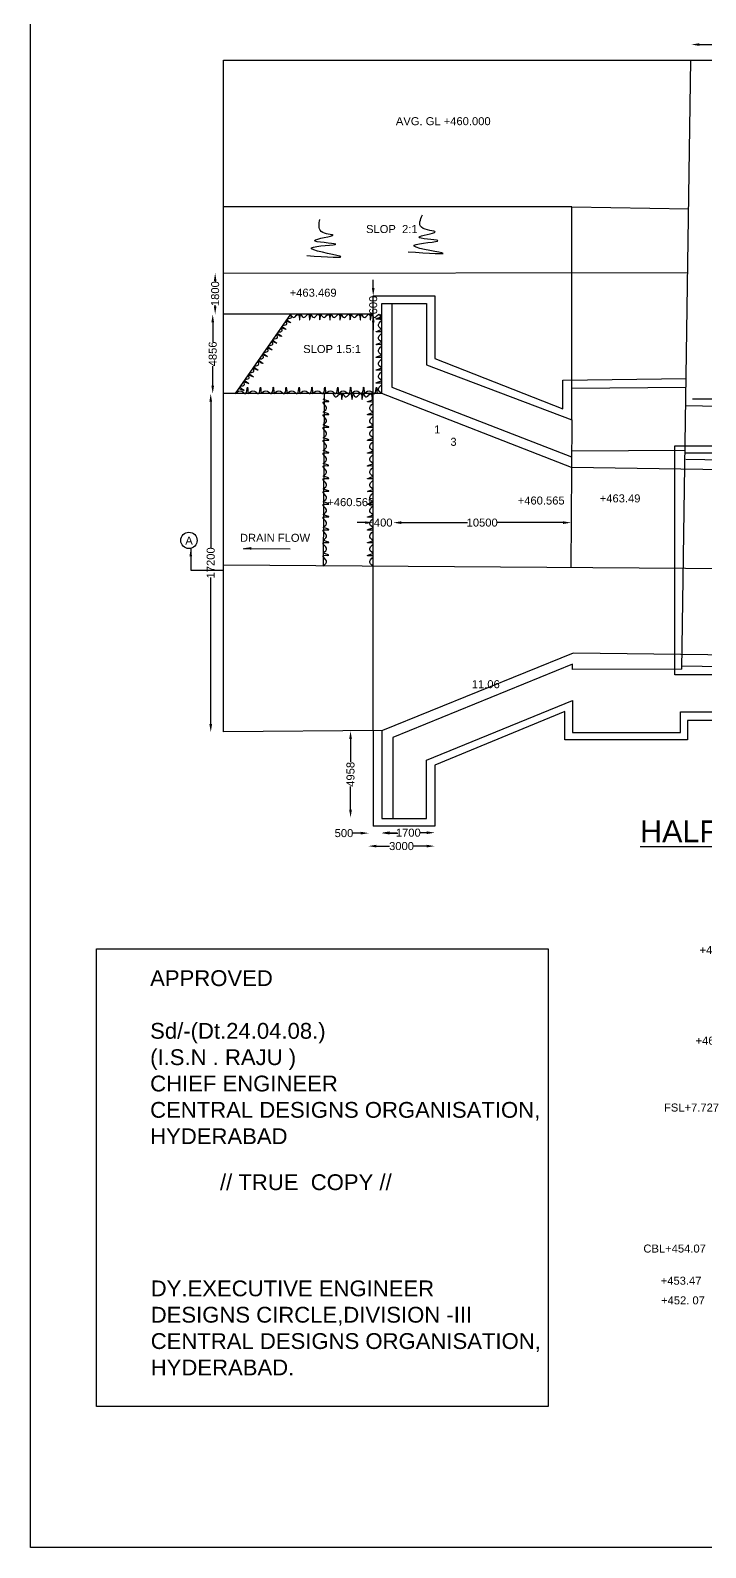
# Model space of a CAD drawing. Header units: millimetres. Extents: x 5124 to 2516011, y 2311 to 45676077.
# Drawn here: x 2315082 to 2361502, y 45518737 to 45623048 of the extents above; entities that cross this region are included whole.
import ezdxf

# ---------------------------------------------------------------- set-up
doc = ezdxf.new("R2010")
doc.units = ezdxf.units.MM
doc.header["$MEASUREMENT"] = 0
for name, color, linetype in [('DIMENSION', 7, 'Continuous'), ('DIMENSIONS', 7, 'Continuous'), ('DRAWING', 2, 'Continuous'), ('TEXT', 7, 'Continuous')]:
    doc.layers.add(name, color=color, linetype=linetype)
doc.styles.get("Standard").update_dxf_attribs({"font": 'arial.ttf', "height": 550})
doc.dimstyles.get("Standard").update_dxf_attribs({"dimtxt": 550, "dimasz": 550, "dimexe": 0.18, "dimexo": 0.0625, "dimgap": 0.09, "dimtad": 0, "dimdec": 0, "dimzin": 0, "dimdsep": 46, "dimtxsty": 'Standard', "dimcen": 0.09, "dimse1": 1, "dimse2": 1, "dimadec": 0, "dimazin": 0, "dimtfac": 1, "dimtdec": 0, "dimtofl": 0, "dimtmove": 0, "dimatfit": 3, "dimfxl": 1, "dimtolj": 1, "dimtzin": 0, "dimarcsym": 0})

# ---------------------------------------------------------------- blocks, each defined once
blk = doc.blocks.new('*D86')
at = {"layer": 'Defpoints', "color": 0, "transparency": 16777216}
for p in [(2360513, 45622304), (2360513, 45622072), (2370441, 45622072)]:
    blk.add_point(p, dxfattribs=at)
at = {"layer": 'DIMENSIONS', "color": 0, "lineweight": -2, "transparency": 16777216}
for p, q in [((2361063, 45622072), (2364656, 45622072)), ((2369891, 45622072), (2366298, 45622072))]:
    blk.add_line(p, q, dxfattribs=at)
at = {"layer": 'DIMENSIONS', "color": 0, "transparency": 16777216}
for points in [[(2361063, 45622164), (2361063, 45621980), (2360513, 45622072)], [(2369891, 45622164), (2369891, 45621980), (2370441, 45622072)]]:
    blk.add_solid(points, dxfattribs=at)
at = {"layer": 'DIMENSIONS', "color": 0, "transparency": 16777216, "insert": (2365477, 45622072), "char_height": 550, "attachment_point": 5}
blk.add_mtext('\\A1;8000', dxfattribs=at)
blk = doc.blocks.new('*D87')
at = {"layer": 'Defpoints', "color": 0, "transparency": 16777216}
for p in [(2327786, 45606362), (2328344, 45606362), (2328347, 45603534)]:
    blk.add_point(p, dxfattribs=at)
at = {"layer": 'DIMENSIONS', "color": 0, "lineweight": -2, "transparency": 16777216}
for p, q in [((2327786, 45605812), (2327786, 45605743)), ((2327786, 45604084), (2327786, 45604154))]:
    blk.add_line(p, q, dxfattribs=at)
at = {"layer": 'DIMENSIONS', "color": 0, "transparency": 16777216}
for points in [[(2327694, 45605812), (2327878, 45605812), (2327786, 45606362)], [(2327694, 45604084), (2327878, 45604084), (2327786, 45603534)]]:
    blk.add_solid(points, dxfattribs=at)
at = {"layer": 'DIMENSIONS', "color": 0, "transparency": 16777216, "insert": (2327786, 45604948), "char_height": 550, "attachment_point": 5, "rotation": 90}
blk.add_mtext('\\A1;1800', dxfattribs=at)
blk = doc.blocks.new('*D88')
at = {"layer": 'Defpoints', "color": 0, "transparency": 16777216}
for p in [(2327786, 45603534), (2327618, 45598074), (2328347, 45598074)]:
    blk.add_point(p, dxfattribs=at)
at = {"layer": 'DIMENSIONS', "color": 0, "lineweight": -2, "transparency": 16777216}
for p, q in [((2327618, 45602984), (2327618, 45601637)), ((2327618, 45598624), (2327618, 45599972))]:
    blk.add_line(p, q, dxfattribs=at)
at = {"layer": 'DIMENSIONS', "color": 0, "transparency": 16777216}
for points in [[(2327527, 45602984), (2327710, 45602984), (2327618, 45603534)], [(2327527, 45598624), (2327710, 45598624), (2327618, 45598074)]]:
    blk.add_solid(points, dxfattribs=at)
at = {"layer": 'DIMENSIONS', "color": 0, "transparency": 16777216, "insert": (2327618, 45600804), "char_height": 550, "attachment_point": 5, "rotation": 90}
blk.add_mtext('\\A1;4856', dxfattribs=at)
blk = doc.blocks.new('*D89')
at = {"layer": 'Defpoints', "color": 0, "transparency": 16777216}
for p in [(2327618, 45598074), (2327481, 45574802), (2327709, 45574802)]:
    blk.add_point(p, dxfattribs=at)
at = {"layer": 'DIMENSIONS', "color": 0, "lineweight": -2, "transparency": 16777216}
for p, q in [((2327481, 45597524), (2327481, 45587446)), ((2327481, 45575352), (2327481, 45585430))]:
    blk.add_line(p, q, dxfattribs=at)
at = {"layer": 'DIMENSIONS', "color": 0, "transparency": 16777216}
for points in [[(2327389, 45597524), (2327573, 45597524), (2327481, 45598074)], [(2327389, 45575352), (2327573, 45575352), (2327481, 45574802)]]:
    blk.add_solid(points, dxfattribs=at)
at = {"layer": 'DIMENSIONS', "color": 0, "transparency": 16777216, "insert": (2327481, 45586438), "char_height": 550, "attachment_point": 5, "rotation": 90}
blk.add_mtext('\\A1;17200', dxfattribs=at)
blk = doc.blocks.new('*D90')
at = {"layer": 'Defpoints', "color": 0, "transparency": 16777216}
for p in [(2338652, 45589206), (2338652, 45588878), (2340024, 45588878)]:
    blk.add_point(p, dxfattribs=at)
at = {"layer": 'DIMENSIONS', "color": 0, "lineweight": -2, "transparency": 16777216}
for p, q in [((2338102, 45589206), (2337552, 45589206)), ((2340574, 45589206), (2341124, 45589206))]:
    blk.add_line(p, q, dxfattribs=at)
at = {"layer": 'DIMENSIONS', "color": 0, "transparency": 16777216}
for points in [[(2338102, 45589297), (2338102, 45589114), (2338652, 45589206)], [(2340574, 45589297), (2340574, 45589114), (2340024, 45589206)]]:
    blk.add_solid(points, dxfattribs=at)
at = {"layer": 'DIMENSIONS', "color": 0, "transparency": 16777216, "insert": (2339338, 45589206), "char_height": 550, "attachment_point": 5}
blk.add_mtext('\\A1;400', dxfattribs=at)
blk = doc.blocks.new('*D91')
at = {"layer": 'Defpoints', "color": 0, "transparency": 16777216}
for p in [(2352256, 45589205), (2340024, 45588878), (2352256, 45589103)]:
    blk.add_point(p, dxfattribs=at)
at = {"layer": 'DIMENSIONS', "color": 0, "lineweight": -2, "transparency": 16777216}
for p, q in [((2340574, 45589205), (2345132, 45589205)), ((2351706, 45589205), (2347148, 45589205))]:
    blk.add_line(p, q, dxfattribs=at)
at = {"layer": 'DIMENSIONS', "color": 0, "transparency": 16777216}
for points in [[(2340574, 45589297), (2340574, 45589113), (2340024, 45589205)], [(2351706, 45589297), (2351706, 45589113), (2352256, 45589205)]]:
    blk.add_solid(points, dxfattribs=at)
at = {"layer": 'DIMENSIONS', "color": 0, "transparency": 16777216, "insert": (2346140, 45589205), "char_height": 550, "attachment_point": 5}
blk.add_mtext('\\A1;10500', dxfattribs=at)
blk = doc.blocks.new('*D92')
at = {"layer": 'Defpoints', "color": 0, "transparency": 16777216}
for p in [(2338652, 45604790), (2338652, 45603534), (2338652, 45603534)]:
    blk.add_point(p, dxfattribs=at)
at = {"layer": 'DIMENSIONS', "color": 0, "lineweight": -2, "transparency": 16777216}
for p, q in [((2338652, 45605340), (2338652, 45605890)), ((2338652, 45602984), (2338652, 45602434))]:
    blk.add_line(p, q, dxfattribs=at)
at = {"layer": 'DIMENSIONS', "color": 0, "transparency": 16777216}
for points in [[(2338560, 45605340), (2338744, 45605340), (2338652, 45604790)], [(2338560, 45602984), (2338744, 45602984), (2338652, 45603534)]]:
    blk.add_solid(points, dxfattribs=at)
at = {"layer": 'DIMENSIONS', "color": 0, "transparency": 16777216, "insert": (2338652, 45604162), "char_height": 550, "attachment_point": 5, "rotation": 90}
blk.add_mtext('\\A1;600', dxfattribs=at)
blk = doc.blocks.new('*D101')
at = {"layer": 'Defpoints', "color": 0, "transparency": 16777216}
for p in [(2337092, 45574886), (2336879, 45568916), (2337092, 45568916)]:
    blk.add_point(p, dxfattribs=at)
at = {"layer": 'DIMENSIONS', "color": 0, "lineweight": -2, "transparency": 16777216}
for p, q in [((2337092, 45574336), (2337092, 45572734)), ((2337092, 45569466), (2337092, 45571068))]:
    blk.add_line(p, q, dxfattribs=at)
at = {"layer": 'DIMENSIONS', "color": 0, "transparency": 16777216}
for points in [[(2337000, 45574336), (2337184, 45574336), (2337092, 45574886)], [(2337000, 45569466), (2337184, 45569466), (2337092, 45568916)]]:
    blk.add_solid(points, dxfattribs=at)
at = {"layer": 'DIMENSIONS', "color": 0, "transparency": 16777216, "insert": (2337092, 45571901), "char_height": 550, "attachment_point": 5, "rotation": 90}
blk.add_mtext('\\A1;4958', dxfattribs=at)
blk = doc.blocks.new('*D102')
at = {"layer": 'Defpoints', "color": 0, "transparency": 16777216}
for p in [(2339240, 45568875), (2342883, 45568875), (2342883, 45567888)]:
    blk.add_point(p, dxfattribs=at)
at = {"layer": 'DIMENSIONS', "color": 0, "lineweight": -2, "transparency": 16777216}
for p, q in [((2339790, 45567888), (2340267, 45567888)), ((2342333, 45567888), (2341856, 45567888))]:
    blk.add_line(p, q, dxfattribs=at)
at = {"layer": 'DIMENSIONS', "color": 0, "transparency": 16777216}
for points in [[(2339790, 45567980), (2339790, 45567796), (2339240, 45567888)], [(2342333, 45567980), (2342333, 45567796), (2342883, 45567888)]]:
    blk.add_solid(points, dxfattribs=at)
at = {"layer": 'DIMENSIONS', "color": 0, "transparency": 16777216, "insert": (2341062, 45567888), "char_height": 550, "attachment_point": 5}
blk.add_mtext('\\A1;1700', dxfattribs=at)
blk = doc.blocks.new('*D103')
at = {"layer": 'Defpoints', "color": 0, "transparency": 16777216}
for p in [(2338347, 45567857), (2338347, 45567857), (2339240, 45567888)]:
    blk.add_point(p, dxfattribs=at)
at = {"layer": 'DIMENSIONS', "color": 0, "lineweight": -2, "transparency": 16777216}
for p, q in [((2337797, 45567857), (2337247, 45567857)), ((2339790, 45567857), (2340340, 45567857))]:
    blk.add_line(p, q, dxfattribs=at)
at = {"layer": 'DIMENSIONS', "color": 0, "transparency": 16777216}
for points in [[(2337797, 45567949), (2337797, 45567765), (2338347, 45567857)], [(2339790, 45567949), (2339790, 45567765), (2339240, 45567857)]]:
    blk.add_solid(points, dxfattribs=at)
at = {"layer": 'DIMENSIONS', "color": 0, "transparency": 16777216, "insert": (2336640, 45567857), "char_height": 550, "attachment_point": 5}
blk.add_mtext('\\A1;500', dxfattribs=at)
blk = doc.blocks.new('*D104')
at = {"layer": 'Defpoints', "color": 0, "transparency": 16777216}
for p in [(2338316, 45566862), (2342878, 45566966), (2342878, 45566872)]:
    blk.add_point(p, dxfattribs=at)
at = {"layer": 'DIMENSIONS', "color": 0, "lineweight": -2, "transparency": 16777216}
for p, q in [((2338866, 45566966), (2339777, 45566966)), ((2342328, 45566966), (2341417, 45566966))]:
    blk.add_line(p, q, dxfattribs=at)
at = {"layer": 'DIMENSIONS', "color": 0, "transparency": 16777216}
for points in [[(2338866, 45567058), (2338866, 45566874), (2338316, 45566966)], [(2342328, 45567058), (2342328, 45566874), (2342878, 45566966)]]:
    blk.add_solid(points, dxfattribs=at)
at = {"layer": 'DIMENSIONS', "color": 0, "transparency": 16777216, "insert": (2340597, 45566966), "char_height": 550, "attachment_point": 5}
blk.add_mtext('\\A1;3000', dxfattribs=at)

msp = doc.modelspace()

# ---------------------------------------------------------------- linework, layer by layer
at = {"layer": 'DIMENSION', "color": 0}
msp.add_lwpolyline([(2319618.5, 45559905.8), (2350684.4, 45559905.8), (2350684.4, 45528433.1), (2319618.5, 45528433.1)], close=True, dxfattribs=at)
at = {"layer": 'DIMENSIONS', "color": 0}
msp.add_lwpolyline([(2515978.6, 45518737.2), (2315081.5, 45518737.2), (2315081.5, 45676077), (2515978.6, 45676077)], close=True, dxfattribs=at)
at = {"layer": 'DIMENSIONS'}
msp.add_circle((2325982.5, 45587981.5), 562, dxfattribs=at)
at = {"layer": 'DRAWING', "color": 0}
for points in [[(2328347.4, 45574817.5), (2328347.4, 45620995.2), (2413344, 45620995.2), (2413446.1, 45620541.1), (2413745, 45621475.8), (2413878.7, 45620995.2), (2436293.3, 45620995.2), (2436293.3, 45574296.8), (2423855.9, 45574296.8), (2423855.9, 45566923.1), (2420014.4, 45566923.1), (2420014.4, 45572514.3), (2415799.4, 45575252.4), (2415799.4, 45574528.1), (2411739.5, 45574528.1), (2411739.5, 45576355), (2407981.2, 45576355), (2407981.2, 45578145.8), (2406114.5, 45578145.8)], [(2359854.4, 45579135.8), (2360492.8, 45620995.2)], [(2352308.2, 45610911), (2328347.4, 45610911)], [(2352308.2, 45596262.7), (2352308.2, 45610911), (2360337.1, 45610788.6)], [(2328347.4, 45606362.5), (2360270.2, 45606399.2)], [(2338652, 45603534.4), (2338652, 45604790), (2342888, 45604790), (2342888, 45600479), (2351692, 45597031.5), (2351692, 45598989.5), (2360159.1, 45599111.3)], [(2339246.4, 45598074.3), (2339246.4, 45604266.4), (2342307.9, 45604266.4), (2342307.9, 45600053), (2352308.2, 45596262.7), (2352233.9, 45586108.2)], [(2339930, 45604266.4), (2339930, 45598520.5), (2352289.7, 45593734.5)], [(2338652, 45574898.2), (2338652, 45603534.4), (2328347.4, 45603534.4)], [(2332963, 45603534.4), (2329168.5, 45598074.3)], [(2339246.4, 45598074.3), (2328347.4, 45598074.3)], [(2335285.5, 45598074.3), (2335198.9, 45586232.8)], [(2360590.8, 45597724.3), (2364240.6, 45597724.3), (2364240.6, 45594507.2), (2365986.7, 45594507.2), (2365986.7, 45578659.7), (2363817.4, 45578659.7), (2363817.4, 45575598), (2360248.9, 45575598), (2360248.9, 45574267.4), (2351819.3, 45574267.4), (2351819.3, 45576214.1), (2342883.3, 45572522.3), (2342883.3, 45568332.7), (2339485.7, 45568332.7), (2338652.2, 45568332.6)], [(2352282.8, 45592994), (2339246.4, 45598074.3)], [(2352308.2, 45598460.5), (2360149.9, 45598512.2)], [(2339998.9, 45568874.8), (2342312.3, 45568874.8), (2342312.3, 45572864.5), (2352352.2, 45576980.6), (2352352.2, 45574775), (2359774.1, 45574775), (2359774.1, 45576198.6), (2363269.7, 45576198.6), (2363269.7, 45578737.4), (2359385.5, 45578737.4), (2359385.5, 45594484.4), (2363587.2, 45594484.4), (2363587.2, 45597171.6), (2360130.3, 45597224.3)], [(2360083.5, 45594155.7), (2352292.6, 45594121.7)], [(2360081.2, 45594002.9), (2365431.5, 45594002.9), (2365431.5, 45579249), (2359857.4, 45579334)], [(2412483.7, 45592626.7), (2360145.6, 45593539)], [(2415463.1, 45592030), (2352282.8, 45592994)], [(2436293.3, 45585493), (2328347.4, 45586283)], [(2352389, 45580220.1), (2339291.5, 45574903.2), (2328347.4, 45574817.5)], [(2406114.5, 45579570.9), (2352389, 45580220.1)], [(2359854.4, 45579135.8), (2352353.1, 45579114.2), (2352353.1, 45579481.6), (2339998.9, 45574433.4), (2339998.9, 45568874.8)], [(2338652, 45574898.2), (2338652.2, 45568332.7)], [(2339240, 45574902.8), (2339240, 45568874.8), (2339998.9, 45568874.8)]]:
    msp.add_lwpolyline(points, dxfattribs=at)
for points in [[(2341045, 45607824.5), (2343374.5, 45607752), (2341471, 45608277.5), (2343084, 45608594), (2341788, 45608829.5), (2342912, 45609182.5), (2341960.5, 45609508.5), (2342033, 45610363)], [(2334090.5, 45607558.5), (2336355.5, 45607523), (2334415.5, 45608101), (2336071, 45608360), (2334613.5, 45608603.5), (2335893, 45608968.5), (2335075.5, 45609227.5), (2334928.5, 45609605), (2334989.5, 45610051.5)], [(2332640.3, 45603070), (2332658.8, 45602802.7), (2332395.9, 45602718.3), (2332675.8, 45602481.7), (2332317.6, 45602605.7)], [(2332963, 45603534.4), (2332981.5, 45603267), (2332718.6, 45603182.7), (2332998.5, 45602946), (2332640.3, 45603070)], [(2332963, 45603534.4), (2333194.5, 45603310.5), (2333499.7, 45603534.4), (2333582.5, 45603141.5), (2333658.5, 45603534.4)], [(2333658.5, 45603534.4), (2333890, 45603310.5), (2334195.2, 45603534.4), (2334278, 45603141.5), (2334354, 45603534.4)], [(2334354, 45603534.4), (2334585.5, 45603310.5), (2334890.7, 45603534.4), (2334973.5, 45603141.5), (2335049.5, 45603534.4)], [(2335049.5, 45603534.4), (2335281, 45603310.5), (2335586.2, 45603534.4), (2335669, 45603141.5), (2335745, 45603534.4)], [(2335745, 45603534.4), (2335976.5, 45603310.5), (2336281.7, 45603534.4), (2336364.5, 45603141.5), (2336440.5, 45603534.4)], [(2336440.5, 45603534.4), (2336672, 45603310.5), (2336977.2, 45603534.4), (2337060, 45603141.5), (2337136, 45603534.4)], [(2337136, 45603534.4), (2337367.5, 45603310.5), (2337672.7, 45603534.4), (2337755.5, 45603141.5), (2337831.5, 45603534.4)], [(2337831.5, 45603534.4), (2338063, 45603310.5), (2338368.2, 45603534.4), (2338451, 45603141.5), (2338527, 45603534.4)], [(2338527, 45603534.4), (2338758.5, 45603310.5), (2339063.7, 45603534.4), (2339146.5, 45603141.5), (2339222.5, 45603534.4)], [(2339246.4, 45602478), (2339004, 45602817.2), (2339246.4, 45603173.7), (2338844, 45603202.7), (2339246.4, 45603358.7)], [(2331994.9, 45602141.3), (2332013.4, 45601874), (2331750.5, 45601789.7), (2332030.4, 45601553), (2331672.2, 45601677)], [(2332317.6, 45602605.7), (2332336.1, 45602338.3), (2332073.2, 45602254), (2332353.1, 45602017.3), (2331994.9, 45602141.3)], [(2339246.4, 45601597.2), (2339004, 45601936.5), (2339246.4, 45602293), (2338844, 45602322), (2339246.4, 45602478)], [(2331026.9, 45600748.3), (2331045.4, 45600481), (2330782.5, 45600396.7), (2331062.4, 45600160), (2330704.2, 45600284)], [(2331349.5, 45601212.7), (2331368, 45600945.3), (2331105.1, 45600861), (2331385, 45600624.3), (2331026.9, 45600748.3)], [(2331672.2, 45601677), (2331690.7, 45601409.7), (2331427.8, 45601325.3), (2331707.7, 45601088.7), (2331349.5, 45601212.7)], [(2339246.4, 45600716.5), (2339004, 45601055.7), (2339246.4, 45601412.2), (2338844, 45601441.2), (2339246.4, 45601597.2)], [(2339246.4, 45599835.7), (2339004, 45600175), (2339246.4, 45600531.5), (2338844, 45600560.5), (2339246.4, 45600716.5)], [(2330381.5, 45599819.7), (2330400, 45599552.3), (2330137.1, 45599468), (2330417, 45599231.3), (2330058.8, 45599355.3)], [(2330704.2, 45600284), (2330722.7, 45600016.6), (2330459.8, 45599932.3), (2330739.7, 45599695.6), (2330381.5, 45599819.7)], [(2339246.4, 45598955), (2339004, 45599294.2), (2339246.4, 45599650.7), (2338844, 45599679.7), (2339246.4, 45599835.7)], [(2329736.1, 45598891), (2329754.6, 45598623.6), (2329491.7, 45598539.3), (2329771.6, 45598302.6), (2329413.4, 45598426.7)], [(2330058.8, 45599355.3), (2330077.3, 45599088), (2329814.4, 45599003.7), (2330094.3, 45598767), (2329736.1, 45598891)], [(2339246.4, 45598074.3), (2339004, 45598413.5), (2339246.4, 45598770), (2338844, 45598799), (2339246.4, 45598955)], [(2329168.5, 45598074.3), (2329608.5, 45598249), (2329885.5, 45598074.3), (2330005.5, 45598509), (2330055, 45598074.3)], [(2330055, 45598074.3), (2330495, 45598249), (2330772, 45598074.3), (2330892, 45598509), (2330941.5, 45598074.3)], [(2330941.5, 45598074.3), (2331381.5, 45598249), (2331658.5, 45598074.3), (2331778.5, 45598509), (2331828, 45598074.3)], [(2331828, 45598074.3), (2332268, 45598249), (2332545, 45598074.3), (2332665, 45598509), (2332714.5, 45598074.3)], [(2332714.5, 45598074.3), (2333154.5, 45598249), (2333431.5, 45598074.3), (2333551.5, 45598509), (2333601, 45598074.3)], [(2333601, 45598074.3), (2334041, 45598249), (2334318, 45598074.3), (2334438, 45598509), (2334487.5, 45598074.3)], [(2334487.5, 45598074.3), (2334927.5, 45598249), (2335204.5, 45598074.3), (2335324.5, 45598509), (2335374, 45598074.3)], [(2335198.9, 45596801.7), (2335441.2, 45597140.9), (2335198.9, 45597497.4), (2335601.2, 45597526.4), (2335198.9, 45597682.4)], [(2335374, 45598074.3), (2335814, 45598249), (2336091, 45598074.3), (2336211, 45598509), (2336260.5, 45598074.3)], [(2335870, 45598074.3), (2336101.5, 45597850.4), (2336406.7, 45598074.3), (2336489.5, 45597681.4), (2336565.5, 45598074.3)], [(2336260.5, 45598074.3), (2336700.5, 45598249), (2336977.5, 45598074.3), (2337097.5, 45598509), (2337147, 45598074.3)], [(2336565.5, 45598074.3), (2336797, 45597850.4), (2337102.2, 45598074.3), (2337185, 45597681.4), (2337261, 45598074.3)], [(2337147, 45598074.3), (2337587, 45598249), (2337864, 45598074.3), (2337984, 45598509), (2338033.5, 45598074.3)], [(2337261, 45598074.3), (2337492.5, 45597850.4), (2337797.7, 45598074.3), (2337880.5, 45597681.4), (2337956.5, 45598074.3)], [(2337956.5, 45598074.3), (2338188, 45597850.4), (2338493.2, 45598074.3), (2338576, 45597681.4), (2338652, 45598074.3)], [(2338033.5, 45598074.3), (2338473.5, 45598249), (2338750.5, 45598074.3), (2338870.5, 45598509), (2338920, 45598074.3)], [(2338652, 45596776.4), (2338409.6, 45597115.7), (2338652, 45597472.2), (2338249.6, 45597501.2), (2338652, 45597657.2)], [(2335198.9, 45595920.9), (2335441.2, 45596260.2), (2335198.9, 45596616.7), (2335601.2, 45596645.7), (2335198.9, 45596801.7)], [(2338652, 45595895.7), (2338409.6, 45596234.9), (2338652, 45596591.4), (2338249.6, 45596620.4), (2338652, 45596776.4)], [(2335198.9, 45595040.2), (2335441.2, 45595379.4), (2335198.9, 45595735.9), (2335601.2, 45595764.9), (2335198.9, 45595920.9)], [(2338652, 45595014.9), (2338409.6, 45595354.2), (2338652, 45595710.7), (2338249.6, 45595739.7), (2338652, 45595895.7)], [(2335198.9, 45594159.5), (2335441.2, 45594498.7), (2335198.9, 45594855.2), (2335601.2, 45594884.2), (2335198.9, 45595040.2)], [(2338652, 45594134.2), (2338409.6, 45594473.4), (2338652, 45594829.9), (2338249.6, 45594858.9), (2338652, 45595014.9)], [(2335198.9, 45593278.7), (2335441.2, 45593618), (2335198.9, 45593974.5), (2335601.2, 45594003.5), (2335198.9, 45594159.5)], [(2338652, 45593253.5), (2338409.6, 45593592.7), (2338652, 45593949.2), (2338249.6, 45593978.2), (2338652, 45594134.2)], [(2335198.9, 45592398), (2335441.2, 45592737.2), (2335198.9, 45593093.7), (2335601.2, 45593122.7), (2335198.9, 45593278.7)], [(2335198.9, 45591517.3), (2335441.2, 45591856.5), (2335198.9, 45592213), (2335601.2, 45592242), (2335198.9, 45592398)], [(2338652, 45592372.7), (2338409.6, 45592712), (2338652, 45593068.5), (2338249.6, 45593097.5), (2338652, 45593253.5)], [(2338652, 45591492), (2338409.6, 45591831.2), (2338652, 45592187.7), (2338249.6, 45592216.7), (2338652, 45592372.7)], [(2335198.9, 45590636.5), (2335441.2, 45590975.8), (2335198.9, 45591332.3), (2335601.2, 45591361.3), (2335198.9, 45591517.3)], [(2338652, 45590611.2), (2338409.6, 45590950.5), (2338652, 45591307), (2338249.6, 45591336), (2338652, 45591492)], [(2335198.9, 45589755.8), (2335441.2, 45590095), (2335198.9, 45590451.5), (2335601.2, 45590480.5), (2335198.9, 45590636.5)], [(2338652, 45589730.5), (2338409.6, 45590069.7), (2338652, 45590426.2), (2338249.6, 45590455.2), (2338652, 45590611.2)], [(2335198.9, 45588875), (2335441.2, 45589214.3), (2335198.9, 45589570.8), (2335601.2, 45589599.8), (2335198.9, 45589755.8)], [(2338652, 45588849.8), (2338409.6, 45589189), (2338652, 45589545.5), (2338249.6, 45589574.5), (2338652, 45589730.5)], [(2335198.9, 45587994.3), (2335441.2, 45588333.5), (2335198.9, 45588690), (2335601.2, 45588719), (2335198.9, 45588875)], [(2338652, 45587969), (2338409.6, 45588308.3), (2338652, 45588664.8), (2338249.6, 45588693.8), (2338652, 45588849.8)], [(2335198.9, 45587113.6), (2335441.2, 45587452.8), (2335198.9, 45587809.3), (2335601.2, 45587838.3), (2335198.9, 45587994.3)], [(2335198.9, 45586232.8), (2335441.2, 45586572.1), (2335198.9, 45586928.6), (2335601.2, 45586957.6), (2335198.9, 45587113.6)], [(2338652, 45587088.3), (2338409.6, 45587427.5), (2338652, 45587784), (2338249.6, 45587813), (2338652, 45587969)], [(2338652, 45586207.6), (2338409.6, 45586546.8), (2338652, 45586903.3), (2338249.6, 45586932.3), (2338652, 45587088.3)]]:
    msp.add_spline(points, degree=3, dxfattribs=at)

# ---------------------------------------------------------------- texts
at = {"layer": 'TEXT', "color": 0}
for s, height, p in [('AVG. GL +460.000', 550, (2340208, 45616528.5)), ('SLOP  2:1', 550, (2338157, 45609114)), ('+463.469', 550, (2332908.4, 45604737.1)), ('SLOP 1.5:1', 550, (2333838.1, 45600865.8)), ('1', 550, (2342831.5, 45595332.7)), ('3', 550, (2343955.8, 45594486.3)), ('+460.568', 550, (2335496.2, 45590337.6)), ('+460.565', 550, (2348583.5, 45590449.6)), ('+463.49', 550, (2354221.5, 45590596.1)), ('A', 550, (2325733.9, 45587695.9)), ('DRAIN FLOW', 550, (2329489.5, 45587885.6)), ('11.06', 550, (2345426, 45577822.6)), ('%%UHALF PLAN AT TOP AND HALF PLAN AT BOTTOM', 1500, (2356994.7, 45567232.9)), ('+462.688', 550, (2361081.5, 45559542.5)), ('+460.175', 550, (2360806.3, 45553317.2)), ('FSL+7.727', 550, (2358642.2, 45548719)), ('// TRUE  COPY //', 1086.538, (2328115.8, 45543317.4)), ('CBL+454.07', 550, (2357223.8, 45539025.1)), ('+453.47', 550, (2358415.2, 45536814)), ('+452. 07', 550, (2358437.3, 45535462.6))]:
    msp.add_text(s, height=height, dxfattribs=at).set_placement(p)
at = {"layer": 'TEXT', "color": 0, "char_height": 1086.538, "attachment_point": 1}
for s, insert, width in [('APPROVED  \\P\\PSd/-(Dt.24.04.08.) \\P(I.S.N . RAJU ) \\PCHIEF ENGINEER  \\PCENTRAL DESIGNS ORGANISATION, HYDERABAD ', (2323315.8, 45558433.1), 26883.557), ('DY.EXECUTIVE ENGINEER  \\PDESIGNS CIRCLE,DIVISION -III CENTRAL DESIGNS ORGANISATION, HYDERABAD.', (2323355.7, 45537104.4), 27074.924)]:
    msp.add_mtext(s, dxfattribs=dict(at, insert=insert, width=width))

# ---------------------------------------------------------------- dimensions: what is measured, and where the dimension line sits
at = {"layer": 'DIMENSIONS', "color": 0}
for base, p1, p2, text, picture, middle in [((2360512.7, 45622072), (2370441, 45622072), (2360512.7, 45622304.2), '8000', '*D86', (2365476.9, 45622072)), ((2338652, 45589205.5), (2340024, 45588878), (2338652, 45588878), '400', '*D90', (2339338, 45589205.5)), ((2352255.8, 45589205), (2340024, 45588878), (2352255.8, 45589102.9), '10500', '*D91', (2346139.9, 45589205)), ((2342883.3, 45567888), (2339240, 45568874.8), (2342883.3, 45568874.8), '1700', '*D102', (2341061.7, 45567888)), ((2338347, 45567857), (2339240, 45567888), (2338347, 45567857), '500', '*D103', (2336640.3, 45567857)), ((2342878.5, 45566966), (2338315.5, 45566861.5), (2342878.5, 45566872), '3000', '*D104', (2340597, 45566966))]:
    dim = msp.add_linear_dim(base=base, p1=p1, p2=p2, text=text, dimstyle='Standard', dxfattribs=at)
    dim.commit()
    dim.dimension.update_dxf_attribs({"geometry": picture, "text_midpoint": middle})
for base, p1, p2, text, picture, middle in [((2327786, 45606362.5), (2328347.4, 45603534.4), (2328344.2, 45606362.5), '1800', '*D87', (2327786, 45604948.4)), ((2338652, 45603534.4), (2338652, 45604790), (2338652, 45603534.4), '600', '*D92', (2338652, 45604162.2)), ((2327618.5, 45598074.3), (2327786, 45603534.4), (2328347.4, 45598074.3), '4856', '*D88', (2327618.5, 45600804.3)), ((2327481, 45574802), (2327618.5, 45598074.3), (2327709, 45574802), '17200', '*D89', (2327481, 45586438.1)), ((2337092, 45568916), (2337091.9, 45574886), (2336879, 45568916), '4958', '*D101', (2337092, 45571901))]:
    dim = msp.add_linear_dim(base=base, p1=p1, p2=p2, angle=90, text=text, dimstyle='Standard', dxfattribs=at)
    dim.commit()
    dim.dimension.update_dxf_attribs({"geometry": picture, "text_midpoint": middle})

# ---------------------------------------------------------------- leaders
at = {"layer": 'DIMENSIONS'}
msp.add_leader([(2326106.4, 45587433.3), (2326106.4, 45585935.5), (2328347.4, 45585935.5)], dimstyle='Standard', override={"dimgap": 0.09, "dimtad": 0}, dxfattribs=at)
at = {"layer": 'DIMENSIONS', "color": 0}
msp.add_leader([(2329716.5, 45587438), (2332940, 45587411)], dimstyle='Standard', override={"dimgap": 0.09, "dimtad": 0}, dxfattribs=at)

doc.saveas('drawing.dxf')
